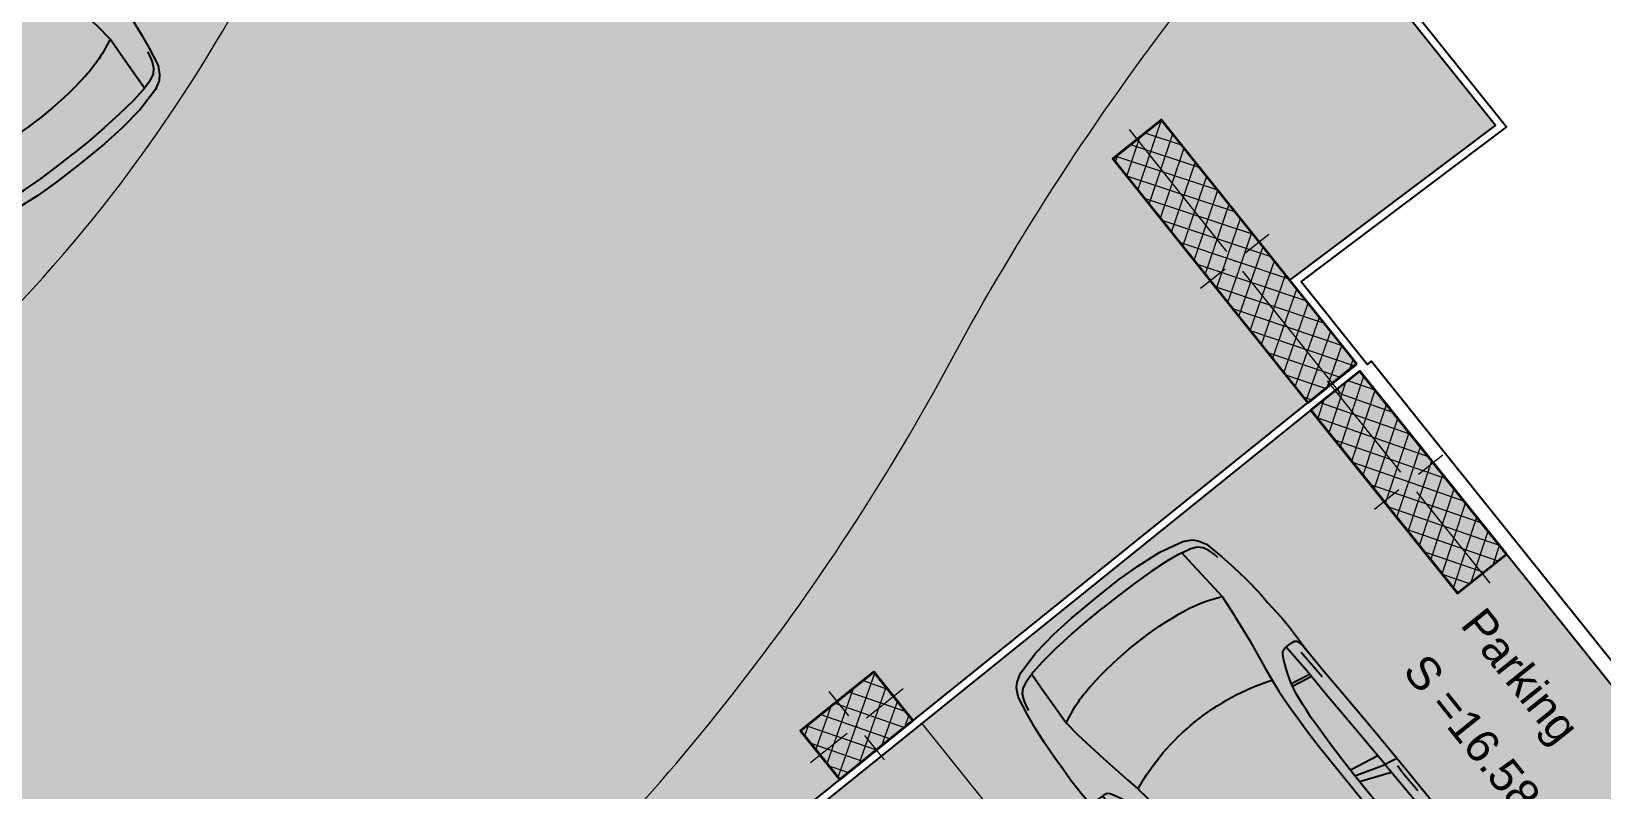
# Model space of a CAD drawing. Header units: metres. Extents: x 7511783 to 7512372, y 4692307 to 4692611.
# Drawn here: x 7511936.2 to 7511946.24, y 4692355.22 to 4692360.07 of the extents above; entities that cross this region are included whole.
import ezdxf

# ---------------------------------------------------------------- set-up
doc = ezdxf.new("R2010")
doc.units = ezdxf.units.M
for name, color, linetype, lineweight in [('2D Drafting - General_Pen_No__1', 7, 'Continuous', 0), ('A - Fill Zone_Pen_No__1', 7, 'Continuous', 0), ('A - Pllaka Themel', 7, 'Continuous', 0), ('A - Pllaka Themel_Pen_No__42', 8, 'Continuous', 0), ('A - Shtyllat', 7, 'Continuous', 0), ('A - Shtyllat_Pen_No__1', 7, 'Continuous', 0), ('A - Shtyllat_Pen_No__7', 7, 'Continuous', 0), ('A -Polyline_Pen_No__1', 7, 'Continuous', 0), ('A1 - Bodrumi -1', 7, 'Continuous', 0), ('A1 - Bodrumi -1_Pen_No__42', 8, 'Continuous', 0), ('bodrum 1 garazhat projekt', 7, 'Continuous', 0), ('garazhat-netw-amiri - b1', 20, 'Continuous', 0), ('Interior - Furniture _Pen_No__42', 8, 'Continuous', 0)]:
    doc.layers.add(name, color=color, linetype=linetype, lineweight=lineweight)
for name, color, linetype, lineweight, true_color in [('2D Drafting - General_Pen_No__102', 7, 'Continuous', 0, 0xcccccc), ('A - Fill Zone_Pen_No__102', 7, 'Continuous', 0, 0xcccccc), ('A -Polyline_Pen_No__178', 7, 'Continuous', 0, 0xbda888)]:
    doc.layers.add(name, color=color, linetype=linetype, lineweight=lineweight, true_color=true_color)
doc.styles.add('GENERATED_STYLE_1', font='arial.ttf')
pattern_1 = [(44.99999999999999, (0, 0), (-68.94290863686237, 68.94290863686243), []), (135.0000000000002, (0, 0), (68.94290863686219, 68.94290863686261), [])]

# ---------------------------------------------------------------- blocks, each defined once
blk = doc.blocks.new('Slab_4', base_point=(34583.08885707655, -54096.50522091701))
at = {"layer": 'A1 - Bodrumi -1_Pen_No__42', "color": 8, "linetype": 'Continuous', "lineweight": 25, "flags": 128}
blk.add_lwpolyline([(34583.08885707655, -54096.50522091701), (39036.49390857558, -73826.8491622882), (63168.79784286618, -68414.79881175431), (58723.04809055218, -48603.40321721155)], close=True, dxfattribs=at)
blk = doc.blocks.new('Slab_5', base_point=(27099.99999994247, -19050.45703700876))
at = {"layer": 'A - Pllaka Themel_Pen_No__42', "color": 8, "linetype": 'Continuous', "lineweight": 25, "flags": 128}
blk.add_lwpolyline([(27099.99999994247, -19050.45703700876), (27099.99999994245, -53141.28956256485), (34367.48378446266, -53141.28956256485), (34572.08011014806, -54047.73212241127), (58725.51372234098, -48551.56399353077), (58577.30438397717, -47886.40318112021), (60192.66493870387, -47573.34216697118), (56976.71528492225, -33242.20353530695), (55470.262655318, -33580.37692266011), (52202.17436583389, -19050.80466526669)], close=True, dxfattribs=at)
blk = doc.blocks.new('Slab_6', base_point=(63264.51523607765, -68393.3326743771))
at = {"layer": 'A1 - Bodrumi -1_Pen_No__42', "color": 8, "linetype": 'Continuous', "lineweight": 25, "flags": 128}
blk.add_lwpolyline([(63264.51523607765, -68393.3326743771), (83257.00457082294, -63909.70114019907), (75456.13369070938, -29146.91751099753, 0.002191949762086438), (57048.23205081843, -33332.54687322022), (60252.72529317138, -47612.6326470723), (58637.28843211706, -47925.70844958309), (58785.1422201114, -48589.27355840802), (58818.69832244765, -48581.63779186852)], format="xyb", close=True, dxfattribs=at)
blk = doc.blocks.new('Column_127', base_point=(58313.66455866224, -47622.80063498946))
at = {"layer": 'A - Shtyllat', "linetype": 'Continuous', "lineweight": 0, "true_color": 0x000000}
h = blk.add_hatch(dxfattribs=at)
h.set_pattern_fill('CONCRETE_BLOCK', color=18, style=0, pattern_type=2)
h.set_pattern_definition(pattern_1)
h.paths.add_polyline_path([(58726.3612655882, -48555.36775219469), (58291.39341273259, -46603.23994721312), (57900.96785173628, -46690.23351778424), (58335.93570459189, -48642.36132276581)])
at = {"layer": 'A - Shtyllat_Pen_No__1', "color": 7, "linetype": 'Continuous', "lineweight": 13}
for p, q in [((58296.26584454802, -47544.7155227902), (58078.78191812021, -46568.65162029942)), ((58391.7496708615, -47605.40192087524), (58586.96245135966, -47561.90513558968)), ((58235.57944646298, -47640.19934910369), (58040.36666596482, -47683.69613438925)), ((58331.06327277646, -47700.88574718873), (58548.54719920427, -48676.94964967951))]:
    blk.add_line(p, q, dxfattribs=at)
blk.add_point((58313.66455866224, -47622.80063498946), dxfattribs=at)
at = {"layer": 'A - Shtyllat_Pen_No__7', "color": 7, "linetype": 'Continuous', "lineweight": 35, "flags": 128}
blk.add_lwpolyline([(58726.3612655882, -48555.36775219469), (58291.39341273259, -46603.23994721312), (57900.96785173628, -46690.23351778424), (58335.93570459189, -48642.36132276581)], close=True, dxfattribs=at)
blk = doc.blocks.new('Column_130', base_point=(54837.23146099072, -49231.23871064133))
at = {"layer": 'A - Shtyllat', "linetype": 'Continuous', "lineweight": 0, "true_color": 0x000000}
h = blk.add_hatch(dxfattribs=at)
h.set_pattern_fill('CONCRETE_BLOCK', color=18, style=0, pattern_type=2)
h.set_pattern_definition(pattern_1)
h.paths.add_polyline_path([(55085.37758431771, -48969.65984781447), (54500.33323248633, -49102.78800558059), (54589.08533766374, -49492.81757346818), (55174.12968949512, -49359.68941570207)])
at = {"layer": 'A - Shtyllat_Pen_No__1', "color": 7, "linetype": 'Continuous', "lineweight": 13}
for p, q in [((54819.48103995524, -49153.23279706381), (54775.10498736653, -48958.21801312001)), ((54915.23737456824, -49213.48828960585), (55207.75955048393, -49146.92421072278)), ((54759.2255474132, -49248.9891316768), (54466.70337149752, -49315.55321055987)), ((54854.9818820262, -49309.24462421885), (54899.35793461491, -49504.25940816264))]:
    blk.add_line(p, q, dxfattribs=at)
blk.add_point((54837.23146099072, -49231.23871064133), dxfattribs=at)
at = {"layer": 'A - Shtyllat_Pen_No__7', "color": 7, "linetype": 'Continuous', "lineweight": 35, "flags": 128}
blk.add_lwpolyline([(55085.37758431771, -48969.65984781447), (54500.33323248633, -49102.78800558059), (54589.08533766374, -49492.81757346818), (55174.12968949512, -49359.68941570207)], close=True, dxfattribs=at)
blk = doc.blocks.new('Column_173', base_point=(58692.38922838584, -49380.16314984703))
at = {"layer": 'A - Shtyllat', "linetype": 'Continuous', "lineweight": 0, "true_color": 0x000000}
h = blk.add_hatch(dxfattribs=at)
h.set_pattern_fill('CONCRETE_BLOCK', color=18, style=0, pattern_type=2)
h.set_pattern_definition(pattern_1)
h.paths.add_polyline_path([(59051.75481904568, -50068.17214124882), (58723.31732183109, -48604.57082585469), (58333.02363772599, -48692.15415844524), (58661.46113494058, -50155.75547383937)])
at = {"layer": 'A - Shtyllat_Pen_No__1', "color": 7, "linetype": 'Continuous', "lineweight": 13}
for p, q in [((58674.87256186772, -49302.10441302601), (58510.65381326043, -48570.30375532895)), ((58614.33049156481, -49397.67981636514), (58419.18364951226, -49441.47148266042)), ((58770.44796520685, -49362.64648332891), (58965.5948072594, -49318.85481703364)), ((58709.90589490395, -49458.22188666805), (58874.12464351125, -50190.02254436511))]:
    blk.add_line(p, q, dxfattribs=at)
blk.add_point((58692.38922838584, -49380.16314984703), dxfattribs=at)
at = {"layer": 'A - Shtyllat_Pen_No__7', "color": 7, "linetype": 'Continuous', "lineweight": 35, "flags": 128}
blk.add_lwpolyline([(59051.75481904568, -50068.17214124882), (58723.31732183109, -48604.57082585469), (58333.02363772599, -48692.15415844524), (58661.46113494058, -50155.75547383937)], close=True, dxfattribs=at)
blk = doc.blocks.new('Car 05 22')
at = {"layer": 'Interior - Furniture _Pen_No__42', "color": 8, "linetype": 'Continuous', "lineweight": 25}
for p, q in [((1961.117547741, 983.2211582230001), (1928.938242309, 983.2211582230001)), ((1928.938242309, 983.2211582230001), (1957.843908175, 858.0544967500001)), ((1996.903176747, 974.9060932166), (1961.117547741, 983.2211582230001)), ((2026.89661068, 945.007687052), (1996.903176747, 974.9060932166)), ((2054.5732194, 897.577022836), (2026.89661068, 945.007687052)), ((-483.1389679684001, 817.2581826864), (-585.227090103, 801.027979058)), ((-372.3345973750002, 830.2299334650002), (-483.1389679684001, 817.2581826864)), ((-251.752794228, 841.0437339470001), (-372.3345973750002, 830.2299334650002)), ((-168.2198443133, 844.6061713611999), (-251.752794228, 841.0437339470001)), ((-78.35772569479998, 850.6357850930001), (-168.2198443133, 844.6061713611999)), ((-24.036324899, 852.2918850640001), (-78.35772569479998, 850.6357850930001)), ((40.3182760438, 852.333685063), (-24.036324899, 852.2918850640001)), ((230.8030912739, 845.5192631063), (40.3182760438, 852.333685063)), ((124.560977278, 791.396786131), (129.0398444, 820.468777931)), ((129.0398444, 820.468777931), (138.8862428820001, 832.3883788069999)), ((138.8862428820001, 832.3883788069999), (165.168377873, 840.2758852750001)), ((165.168377873, 840.2758852750001), (194.733578306, 844.324685204)), ((194.733578306, 844.324685204), (230.803091274, 845.519263106)), ((210.873013229, 809.231738788), (418.0703055720001, 816.1926024380002)), ((400.0158099590001, 847.5968063790001), (230.8030912739, 845.5192631063)), ((590.7241636140001, 851.6786068920002), (400.0158099590001, 847.5968063790001)), ((856.5325990199999, 856.1697074550001), (590.7241636140001, 851.6786068920002)), ((1129.8609284, 858.5331077519999), (856.5325990199999, 856.1697074550001)), ((1115.14443198, 808.9482015290001), (1108.59023357, 773.98329714)), ((1119.51383092, 833.267204581), (1115.14443198, 808.9482015290001)), ((1120.16623076, 836.3248049650001), (1119.51383092, 833.267204581)), ((1120.69723063, 838.160005195), (1120.16623076, 836.3248049650001)), ((1129.8609284, 858.5331077519999), (1120.69723063, 838.160005195)), ((1536.1071561, 860.3802508980001), (1129.8609284, 858.5331077519999)), ((1162.63563846, 830.4777734580001), (1220.13025657, 829.0713745190002)), ((1220.13025657, 829.0713745190002), (1369.65750367, 831.4890726950001)), ((1957.843908175, 858.0544967500001), (1536.1071561, 860.3802508980001)), ((1957.84390817, 858.0544967500001), (1977.22141076, 777.427813481)), ((2067.91700908, 857.6794056350002), (2054.5732194, 897.577022836)), ((2119.91703998, 857.4374531180001), (2067.91700908, 857.6794056350002)), ((2075.28112592, 835.6608695470001), (2067.91700908, 857.6794056350002)), ((2070.42572439, 799.8521965630001), (2075.2191259, 809.398389361)), ((2075.2191259, 809.398389361), (2075.28112592, 835.6608695470001)), ((2193.165590015, 856.4504063259001), (2119.91703998, 857.4374531180001)), ((2148.02030692, 790.4828861469999), (2166.81146925, 813.8145374840001)), ((2166.81146925, 813.8145374840001), (2182.27381684, 834.0818412380002)), ((2182.27381684, 834.0818412380002), (2193.16559002, 856.4504063260001)), ((2808.01466132, 852.5547640039999), (2193.165590015, 856.4504063259001)), ((2855.7113639, 852.6327640009999), (2808.01466132, 852.5547640039999)), ((2808.01466132, 852.5547640039999), (2876.86636504, 843.3172643940001)), ((2891.44016583, 852.528764005), (2855.7113639, 852.6327640009999)), ((2876.86636504, 843.3172643940001), (2954.16376923, 813.731165643)), ((2922.51356751, 852.0343640259999), (2891.44016583, 852.528764005)), ((2904.11849592, 832.8863289209999), (2905.06820589, 832.837990116)), ((2945.17226874, 849.4061641369999), (2922.51356751, 852.0343640259999)), ((2989.61447115, 839.6482645490003), (2945.17226874, 849.4061641369999)), ((2954.16376923, 813.731165643), (3075.78877375, 774.6896785450001)), ((3013.55027244, 833.064864827), (2989.61447115, 839.6482645490003)), ((3154.26138006, 782.5577669589999), (3013.55027244, 833.064864827)), ((-784.8200333720001, 721.8124613509999), (-815.0478655078001, 667.7598955197003)), ((-757.6903274910002, 747.022066986), (-784.8200333720001, 721.8124613509999)), ((-706.3378894982, 775.7872218095), (-757.6903274910002, 747.022066986)), ((-729.425104913, 716.3992494200002), (-750.5770825730001, 669.7773949330001)), ((-701.0941271610001, 743.2591195180001), (-729.425104913, 716.3992494200002)), ((-585.227090103, 801.027979058), (-706.3378894982, 775.7872218095)), ((-664.8727541800001, 760.961322365), (-701.0941271610001, 743.2591195180001)), ((-626.571782751, 772.4860242179999), (-664.8727541800001, 760.961322365)), ((-594.8871138119998, 778.489558035), (-626.571782751, 772.4860242179999)), ((125.693926866, 743.8968737240001), (124.560977278, 791.396786131)), ((327.3887276080001, 761.9208956260001), (125.394377448, 756.455747737)), ((132.4291391170001, 722.8048827370001), (125.693926866, 743.8968737240001)), ((146.670770152, 710.6062742990001), (132.4291391170001, 722.8048827370001)), ((171.252864179, 696.6287725440002), (146.670770152, 710.6062742990001)), ((521.950780327, 764.672895972), (327.3887276080001, 761.9208956260001)), ((355.2943663540001, 762.315609428), (339.1227247570001, 683.1192857359999)), ((373.4006373970001, 762.571715197), (357.2289958010001, 683.375391506)), ((813.6270094460001, 769.327996556), (521.950780327, 764.672895972)), ((1108.59023357, 773.98329714), (813.6270094460001, 769.327996556)), ((1036.25651944, 772.8416796290002), (996.5002997029999, 578.7916468290002)), ((1041.96657906, 578.0240872360001), (1107.56627095, 773.967136299)), ((1173.32542975, 774.8950612010001), (1090.33970038, 577.8925306800002)), ((1108.59023357, 773.98329714), (1537.61805657, 780.0259473990001)), ((1537.61805657, 780.0256115210001), (1974.99295641, 786.0764425990001)), ((1939.15395607, 686.22492547), (1995.917261, 777.427813481)), ((1977.22141076, 777.427813481), (2019.59119012, 777.427813481)), ((2000.39650233, 701.5917706940002), (2213.53100788, 762.9814866290001)), ((2019.59119012, 777.427813481), (2044.48611622, 783.069509224)), ((2044.48611622, 783.069509224), (2063.35562216, 792.2740022800001)), ((2063.35562216, 792.2740022800001), (2070.42572439, 799.8521965630001)), ((2068.68333559, 787.696981005), (2065.39356605, 794.4584027669999)), ((2068.68333559, 787.696981005), (2148.02030692, 790.4828861469999)), ((2106.51930118, 732.1586113790001), (2148.02030692, 790.4828861469999)), ((2148.02030692, 790.4828861469999), (2205.61920777, 792.204186117)), ((2205.61920777, 792.204186117), (2227.21980808, 791.0038861380001)), ((2226.59190807, 769.8777067159999), (2213.53100788, 762.9814866290001)), ((2213.53100788, 762.9814866290001), (2238.34670825, 752.240186817)), ((2234.36910819, 773.9630864369999), (2226.59190807, 769.8828865080001)), ((2227.21980808, 791.0038861380001), (2232.61990816, 790.0299861550001)), ((2232.61990816, 790.0299861550001), (2237.93539134, 787.287122525)), ((2238.46067648, 776.864360243), (2234.36910819, 773.9630864369999)), ((2240.81890828, 784.0391862600001), (2237.93539134, 787.287122525)), ((2238.34670825, 752.240186817), (2258.53170854, 739.7174870370001)), ((2238.46067648, 776.864360243), (2240.85090828, 780.520986322)), ((2240.85090828, 780.520986322), (2240.81890828, 784.0391862600001)), ((2258.53170854, 739.7174870370001), (2269.0398087, 731.086787188)), ((2269.0398087, 731.086787188), (2278.83550884, 721.9650873480001)), ((2278.83550884, 721.9650873480001), (2293.79610906, 697.650987774)), ((3022.47491973, 758.305686711), (3023.66221975, 762.4851866380001)), ((3024.49924208, 753.7186598590001), (3022.47491973, 758.305686711)), ((3023.66221975, 762.4851866380001), (3034.64521991, 765.0503865930001)), ((3037.91041996, 743.452886971), (3024.49924208, 753.7186598590001)), ((3034.64521991, 765.0503865930001), (3046.93432009, 763.817386614)), ((3050.61522015, 730.6688871950001), (3037.91041996, 743.452886971)), ((3046.93432009, 763.817386614), (3060.9451203, 762.9292866300001)), ((3064.50712035, 714.6457874760001), (3050.61522015, 730.6688871950001)), ((3060.9451203, 762.9292866300001), (3089.85712072, 757.3861867269999)), ((3076.97452053, 697.807687771), (3064.50712035, 714.6457874760001)), ((3100.48402088, 763.1120866269999), (3075.78877375, 774.6896785450001)), ((3089.85712072, 757.3861867269999), (3108.43932099, 751.4304868319999)), ((3114.13862108, 753.311186799), (3100.48402088, 763.1120866269999)), ((3108.43932099, 751.4304868319999), (3122.8656212, 746.435986919)), ((3122.8656212, 746.435986919), (3114.13862108, 753.311186799)), ((3170.0706946, 726.5554905960001), (3122.8656212, 746.435986919)), ((3235.883818752, 747.6101556219), (3154.26138006, 782.5577669589999)), ((3211.69204952, 701.0151137130001), (3170.0706946, 726.5554905960001)), ((3269.07948628, 728.3294692490001), (3235.883818752, 747.6101556219)), ((3298.56678787, 705.6390702070001), (3269.07948628, 728.3294692490001)), ((3337.33388997, 663.380671991), (3298.56678787, 705.6390702070001)), ((-815.0478655078001, 667.7598955197003), (-855.0523550635, 511.0116477078998)), ((-768.27197925, 602.2788720830002), (-750.5770825730001, 669.7773949330001)), ((-764.3441764490001, 617.261773195), (-665.7281459970001, 623.9546285630003)), ((-665.7281459970001, 623.9546285630003), (-500.877431885, 634.180288886)), ((-500.877431885, 634.180288886), (-383.0238853850001, 641.9613403830001)), ((-383.0238853850001, 641.9613403830001), (-274.2208861730001, 631.3184000780001)), ((-274.2208861730001, 631.3184000780001), (-56.40485420300001, 600.536895199)), ((212.566754139, 676.5412700230003), (171.252864179, 696.6287725440002)), ((266.3151410770001, 654.566867265), (212.566754139, 676.5412700230003)), ((319.490328155, 636.426864989), (266.3151410770001, 654.566867265)), ((392.7088835140001, 617.8124267930001), (319.490328155, 636.426864989)), ((339.1227247570001, 683.1192857359999), (329.5580559370001, 633.867334886)), ((357.2289958010001, 683.375391506), (346.76505809, 629.492778784)), ((474.8166917820001, 607.105387857), (392.7088835140001, 617.8124267930001)), ((521.3449804749999, 601.6186871690002), (474.8166917820001, 607.105387857)), ((1730.35620914, 633.8338533080002), (1562.00595611, 600.5964783840001)), ((2000.39650233, 701.5917706940002), (1730.35620914, 633.8338533080002)), ((1779.61280153, 581.7538898049999), (1952.84760406, 621.338789111)), ((1952.84760406, 621.338789111), (2122.04550654, 659.9572884350001)), ((2122.04550654, 659.9572884350001), (2293.79610906, 697.650987774)), ((2293.79610906, 697.650987774), (2317.1870094, 700.7385877199999)), ((2293.79610906, 697.6386630720001), (2293.79610906, 697.650987774)), ((2317.1870094, 700.7385877199999), (2345.74280982, 702.7498876850002)), ((2355.13419975, 639.912801441), (2317.1870094, 700.7385877199999)), ((2345.74280982, 702.7498876850002), (2378.92931031, 702.0184876970001)), ((2379.77420337, 575.387091212), (2355.13301598, 639.9159014410001)), ((2410.10490185, 649.1086815510001), (2378.92931031, 702.0184876970001)), ((2378.92931031, 702.0184876970001), (2410.57231077, 694.202887834)), ((2436.02871163, 583.2244924540001), (2410.10490185, 649.1086815510001)), ((2410.57231077, 694.202887834), (2410.58631694, 694.1782473540002)), ((2428.73881104, 681.706188053), (2410.57231077, 694.202887834)), ((2428.73881104, 681.706188053), (2457.25830016, 700.0355353230001)), ((2428.77597173, 681.7007453250001), (2428.73881104, 681.706188053)), ((2428.77597173, 681.7007453250001), (2456.66545813, 639.8418234830003)), ((2456.66545813, 639.8418234830003), (2487.23639187, 574.2621729599999)), ((2457.25830016, 700.0355353230001), (2535.4819126, 697.9905877680001)), ((2535.4226126, 697.9916562040003), (2673.21491462, 695.5089878119999)), ((2535.46586986, 697.9894090810001), (2535.4819126, 697.988971943)), ((2673.21491462, 695.5089878119999), (2787.200816290001, 691.4809878819999)), ((2787.200816290001, 691.4809878819999), (2868.41581748, 687.223087957)), ((2868.39588233, 687.2248867100001), (2959.72331881, 678.984388101)), ((2959.72331881, 678.984388101), (2868.41581748, 687.1969879569999)), ((2959.72331881, 678.984388101), (3047.2313201, 666.2002883250001)), ((3047.20992906, 666.2041971140002), (3100.00912087, 656.556188494)), ((3100.00912087, 656.556188494), (3076.97452053, 697.807687771)), ((3152.92075342, 553.873393456), (3100.00912087, 656.556188494)), ((3254.25934432, 663.1775183300001), (3211.69204952, 701.0151137130001)), ((3301.86726379, 602.8090087200001), (3254.25934432, 663.1775183300001)), ((3301.86726379, 602.8090087200001), (3346.01551313, 501.42179807)), ((3374.49419199, 603.583974516), (3337.33388997, 663.380671991)), ((3418.40079436, 512.743978351), (3374.49419199, 603.583974516)), ((-855.0523550635, 511.0116477078998), (-874.6778528530002, 344.9579771100001)), ((-782.7621654889999, 510.0273763590001), (-794.5333543099999, 390.6265818930001)), ((-768.27197925, 602.2788720830002), (-782.764796709, 510.0106247469999)), ((-56.40485420300001, 600.536895199), (145.941775497, 566.5900898169999)), ((145.941775497, 566.5900898169999), (233.261172115, 552.312592089)), ((233.261172115, 552.312592089), (315.3092800730001, 541.359190513)), ((315.2936019620001, 541.3606176840001), (384.2945810830001, 535.0794906230002)), ((384.2815104790001, 535.0803623180001), (454.174320738, 530.4191213629999)), ((454.170282107, 530.4193907049998), (526.242583163, 526.2868907769998)), ((569.993568652, 596.838186569), (521.3449804749999, 601.6186871690002)), ((526.2331313149999, 526.287307384), (627.7018846490002, 521.814890855)), ((652.59274858, 590.9845858339999), (569.993568652, 596.838186569)), ((627.6985462070002, 521.8149872519999), (756.75876515, 518.0884218199999)), ((772.8388193580001, 584.9903850819999), (652.59274858, 590.9845858339999)), ((756.75876515, 518.0884218199999), (1322.62824821, 518.052230308)), ((907.266686691, 580.298084493), (772.8388193580001, 584.9903850819999)), ((1041.96657906, 578.0240872360001), (907.266686691, 580.298084493)), ((1227.79815085, 577.518695794), (1041.96657906, 578.0240872360001)), ((1316.09897866, 580.475793563), (1227.79815085, 577.518695794)), ((1403.02450604, 584.4121905939999), (1316.09897866, 580.475793563)), ((1322.62824821, 518.052230308), (1420.49779626, 521.6528908580001)), ((1483.8761315, 590.1361862749999), (1403.02450604, 584.4121905939999)), ((1420.49066257, 521.652523245), (1466.64156934, 524.030772681)), ((1466.62639694, 524.029990817), (1510.87647584, 527.594696836)), ((1562.00595611, 600.5964783840001), (1483.8761315, 590.1361862749999)), ((1510.85529759, 527.5929907539999), (1554.25309822, 533.0576906580002)), ((1554.25309822, 533.0576906580002), (1596.82961355, 540.969674969)), ((1597.28918852, 541.1774857889999), (1596.65116701, 540.8889849259999)), ((1610.72419049, 544.0665862469999), (1779.61280153, 581.7538898049999)), ((2397.33410595, 514.2584815219999), (2379.77250853, 575.3929912130001)), ((2419.31580918, 395.73626267), (2397.33316008, 514.2635815229999)), ((2453.63941421, 521.616582688), (2436.02871163, 583.2244924540001)), ((2477.61661773, 401.0764635800001), (2453.63941421, 521.616582688)), ((2487.23639187, 574.2621729599999), (2491.79934275, 562.0052962960002)), ((2491.79994982, 562.0052962960002), (2517.90263133, 477.034766618)), ((3189.62073735, 475.569766106), (3152.92075342, 553.873393456)), ((3457.47689648, 393.098483403), (3418.40079436, 512.743978351)), ((2517.90263133, 477.034766618), (2537.54372273, 384.081034151)), ((3199.39883308, 466.7584630290001), (3189.62073735, 475.569766106)), ((3220.69886845, 454.3885401880001), (3199.39883308, 466.7584630290001)), ((3256.10680826, 439.241753418), (3220.67662376, 454.401458713)), ((3288.39019413, 425.101248479), (3256.10680826, 439.241753418)), ((3319.36158057, 408.4128426500001), (3288.39019413, 425.101248479)), ((3353.46269085, 384.251283776), (3319.36158057, 408.4128426500001)), ((3346.01551313, 501.42179807), (3374.29746586, 419.557472908)), ((3391.09039087, 344.247647689), (3374.29746586, 419.557472908)), ((-874.6778528530002, 344.9579771100001), (-882.9440546450002, 194.680643518)), ((-794.5333543099999, 390.6265818930001), (-802.432846809, 258.715288008)), ((2433.73206705, 266.091642182), (2419.31580918, 395.73626267)), ((2493.88922012, 269.050242651), (2477.61661773, 401.0764635800001)), ((2537.54372273, 384.081034151), (2551.45611664, 285.6281997640001)), ((3321.23357975, 370.497229407), (3320.99727986, 362.132926485)), ((3320.99727986, 362.132926485), (3338.31527228, 276.8564967000001)), ((3324.65427826, 377.297531782), (3321.23357975, 370.497229407)), ((3328.30797666, 379.591332583), (3324.65427826, 377.297531782)), ((3338.46837221, 379.452332535), (3328.30797666, 379.591332583)), ((3363.6407612, 357.8117249760001), (3338.46837221, 379.452332535)), ((3377.18239213, 359.973484801), (3353.46269085, 384.251283776)), ((3396.66521323, 315.8049103040001), (3363.6407612, 357.8117249760001)), ((3391.09039087, 344.247647689), (3377.18239213, 359.973484801)), ((3408.0703938, 289.3779877820002), (3396.66521323, 315.8049103040001)), ((3468.34279707, 330.9338860280001), (3457.47689648, 393.098483403)), ((3474.4914974, 263.721088865), (3468.34279707, 330.9338860280001)), ((-802.432846809, 258.715288008), (-806.813142649, 124.936494209)), ((2441.61713002, 131.955220918), (2433.73181129, 266.093942182)), ((2503.10292147, 133.173421111), (2493.88922012, 269.050242651)), ((2551.45611664, 285.6281997640001), (2559.71041303, 193.693567653)), ((3338.31527228, 276.8564967000001), (3351.88296634, 172.661960307)), ((3408.0703938, 289.3779877820002), (3413.77629411, 267.259988716)), ((3413.77548775, 267.2641933500001), (3418.45445829, 242.866384828)), ((3418.45219437, 242.878189745), (3424.04489467, 200.723791525)), ((3478.33319761, 199.9171915590001), (3474.4914974, 263.721088865)), ((-882.9440546450002, 194.680643518), (-885.376707689, 0)), ((-806.813142649, 124.936494209), (-808.0470753050001, 0)), ((2444.0197128, -0.02730000432770001), (2441.61701245, 131.957220918)), ((2506.01959488, -3.859767548100002e-13), (2503.10292147, 133.173421111)), ((2559.71041303, 193.693567653), (2564.38081099, 101.185635342)), ((2564.38081099, 101.185635342), (2566.01761027, -0.006100002130650002)), ((3351.88296634, 172.661960307), (3358.34376351, 75.87012649980001)), ((3424.04489467, 200.723791525), (3427.72848251, 152.023715234)), ((3432.36383112, 39.98011396419999), (3427.72848251, 152.023715234)), ((3479.35651311, 164.9481933352), (3478.33319761, 199.9171915590001)), ((3489.51959821, 164.9481933352), (3479.35651311, 164.9481933352)), ((3489.51959821, -164.9481933352), (3489.51959821, 164.9481933352)), ((-885.376707689, 0), (-882.9440546450002, -194.680643518)), ((-806.813142649, -124.936494209), (-808.0470753050001, 1.476718538480001e-13)), ((2444.0197128, 0.02730000432710001), (2441.61701245, -131.957220918)), ((2564.38081099, -101.185635342), (2566.01761027, 0.006100002129970001)), ((3353.95786543, 27.8932505984), (3358.34376351, 75.87012649980001)), ((3353.95786543, 27.8932505984), (3353.95786543, -0.7649002671629999)), ((3353.95786543, -27.8932505984), (3353.95786543, 0.7649002671619999)), ((3370.89075802, 11.7411041009), (3370.32315827, -0.7649002671629999)), ((3370.89075802, -11.7411041009), (3370.32315827, 0.7649002671619999)), ((3372.49235732, 23.6550082622), (3370.89075802, 11.7411041009)), ((3376.26728506, 38.993950924), (3372.49235732, 23.6550082622)), ((3381.98685317, 46.5714162664), (3376.26728506, 38.993950924)), ((3386.21005132, 48.3522168884), (3381.98685317, 46.5714162664)), ((3386.21005132, 48.3522168884), (3394.28954778, 48.3522168884)), ((3398.51284593, 46.5714162664), (3394.28954778, 48.3522168884)), ((3404.23226311, 38.99375151340001), (3398.51284593, 46.5714162664)), ((3404.23226311, 38.99375151340001), (3408.00714178, 23.6550082622)), ((3408.00714178, 23.6550082622), (3409.76654101, 8.055102813469999)), ((3409.76654101, 8.055102813469999), (3409.76654101, -4.961309141290002e-13)), ((3431.76949509, 57.3729975776), (3431.76949509, 56.7710829698)), ((3432.04453126, -0.0109000038072), (3432.36383112, 39.98011396419999)), ((3432.04453126, 0.0109000038063), (3432.36383112, -39.98011396419999)), ((2506.01959488, -2.780368116010001e-13), (2503.10292147, -133.173421111)), ((3351.88296634, -172.661960307), (3358.34376351, -75.87012649980001)), ((3353.95786543, -27.8932505984), (3358.34376351, -75.87012649980001)), ((3372.49235732, -23.6550082622), (3370.89075802, -11.7411041009)), ((3376.26728506, -38.993950924), (3372.49235732, -23.6550082622)), ((3381.98685317, -46.5714162664), (3376.26728506, -38.993950924)), ((3386.21005132, -48.3522168884), (3381.98685317, -46.5714162664)), ((3386.21005132, -48.3522168884), (3394.28954778, -48.3522168884)), ((3398.51284593, -46.5714162664), (3394.28954778, -48.3522168884)), ((3404.23226311, -38.99375151340001), (3398.51284593, -46.5714162664)), ((3404.23226311, -38.99375151340001), (3408.00714178, -23.6550082622)), ((3408.00714178, -23.6550082622), (3409.76654101, -8.055102813469999)), ((3409.76654101, -8.055102813469999), (3409.76654101, -3.892295027780001e-13)), ((3432.36383112, -39.98011396419999), (3427.72848251, -152.023715234)), ((3431.76949509, -57.3729975776), (3431.76949509, -56.7710829698)), ((-882.9440546450002, -194.680643518), (-874.6778528530002, -344.9579771100001)), ((-802.432846809, -258.715288008), (-806.813142649, -124.936494209)), ((2441.61713002, -131.955220918), (2433.73181129, -266.093942182)), ((2503.10292147, -133.173421111), (2493.88922012, -269.050242651)), ((2551.45611664, -285.6281997640001), (2559.71041303, -193.693567653)), ((2559.71041303, -193.693567653), (2564.38081099, -101.185635342)), ((3338.31527228, -276.8564967000001), (3351.88296634, -172.661960307)), ((3418.45219437, -242.878189745), (3424.04489467, -200.723791525)), ((3424.04489467, -200.723791525), (3427.72848251, -152.023715234)), ((3474.4914974, -263.721088865), (3478.33319761, -199.9171915590001)), ((3478.33319761, -199.9171915590001), (3479.35651311, -164.9481933352)), ((3479.35651311, -164.9481933352), (3489.51959821, -164.9481933352)), ((-794.5333543099999, -390.6265818930001), (-802.432846809, -258.715288008)), ((2433.73206705, -266.091642182), (2419.31580918, -395.73626267)), ((2493.88922012, -269.050242651), (2477.61661773, -401.0764635800001)), ((2537.54372273, -384.081034151), (2551.45611664, -285.6281997640001)), ((3320.99727986, -362.132926485), (3338.31527228, -276.8564967000001)), ((3408.0703938, -289.3779877820002), (3396.66521323, -315.8049103040001)), ((3408.0703938, -289.3779877820002), (3413.77629411, -267.259988716)), ((3413.77548775, -267.2641933500001), (3418.45445829, -242.866384828)), ((3468.34279707, -330.9338860280001), (3474.4914974, -263.721088865)), ((-874.6778528530002, -344.9579771100001), (-855.0523550635, -511.0116477078998)), ((-782.7621654889999, -510.0273763590001), (-794.5333543099999, -390.6265818930001)), ((2419.31580918, -395.73626267), (2397.33316008, -514.2635815229999)), ((2477.61661773, -401.0764635800001), (2453.63941421, -521.616582688)), ((2517.90263133, -477.034766618), (2537.54372273, -384.081034151)), ((3353.46269085, -384.251283776), (3319.36158057, -408.4128426500001)), ((3321.23357975, -370.497229407), (3320.99727986, -362.132926485)), ((3324.65427826, -377.297531782), (3321.23357975, -370.497229407)), ((3328.30797666, -379.591332583), (3324.65427826, -377.297531782)), ((3338.46837221, -379.452332535), (3328.30797666, -379.591332583)), ((3363.6407612, -357.8117249760001), (3338.46837221, -379.452332535)), ((3377.18239213, -359.973484801), (3353.46269085, -384.251283776)), ((3396.66521323, -315.8049103040001), (3363.6407612, -357.8117249760001)), ((3391.09039087, -344.247647689), (3374.29746586, -419.557472908)), ((3391.09039087, -344.247647689), (3377.18239213, -359.973484801)), ((3418.40079436, -512.743978351), (3457.47689648, -393.098483403)), ((3457.47689648, -393.098483403), (3468.34279707, -330.9338860280001)), ((2491.79994982, -562.0052962960002), (2517.90263133, -477.034766618)), ((3189.62073735, -475.569766106), (3152.92075342, -553.873393456)), ((3199.39883308, -466.7584630290001), (3189.62073735, -475.569766106)), ((3220.69886845, -454.3885401880001), (3199.39883308, -466.7584630290001)), ((3256.10680826, -439.241753418), (3220.67662376, -454.401458713)), ((3288.39019413, -425.101248479), (3256.10680826, -439.241753418)), ((3319.36158057, -408.4128426500001), (3288.39019413, -425.101248479)), ((3301.86726379, -602.8090087200001), (3346.01551313, -501.42179807)), ((3346.01551313, -501.42179807), (3374.29746586, -419.557472908)), ((-855.0523550635, -511.0116477078998), (-815.0478655078001, -667.7598955197003)), ((-768.27197925, -602.2788720830002), (-782.764796709, -510.0106247469999)), ((-768.27197925, -602.2788720830002), (-750.5770825730001, -669.7773949330001)), ((-274.2208861730001, -631.3184000780001), (-56.40485420300001, -600.536895199)), ((-56.40485420300001, -600.536895199), (145.941775497, -566.5900898169999)), ((145.941775497, -566.5900898169999), (233.261172115, -552.312592089)), ((233.261172115, -552.312592089), (315.3092800730001, -541.359190513)), ((315.2936019620001, -541.3606176840001), (384.2945810830001, -535.0794906230002)), ((384.2815104790001, -535.0803623180001), (454.174320738, -530.4191213629999)), ((454.170282107, -530.4193907049998), (526.242583163, -526.2868907769998)), ((521.3449804749999, -601.6186871690002), (474.8166917820001, -607.105387857)), ((569.993568652, -596.838186569), (521.3449804749999, -601.6186871690002)), ((526.2331313149999, -526.287307384), (627.7018846490002, -521.814890855)), ((652.59274858, -590.9845858339999), (569.993568652, -596.838186569)), ((627.6985462070002, -521.8149872519999), (756.75876515, -518.0884218199999)), ((772.8388193580001, -584.9903850819999), (652.59274858, -590.9845858339999)), ((756.75876515, -518.0884218199999), (1322.62824821, -518.052230308)), ((907.266686691, -580.298084493), (772.8388193580001, -584.9903850819999)), ((1041.96657906, -578.0240872360001), (907.266686691, -580.298084493)), ((1036.25651944, -772.8416796290002), (996.5002997029999, -578.7916468290002)), ((1227.79815085, -577.518695794), (1041.96657906, -578.0240872360001)), ((1041.96657906, -578.0240872360001), (1107.56627095, -773.967136299)), ((1173.32542975, -774.8950612010001), (1090.33970038, -577.8925306800002)), ((1316.09897866, -580.475793563), (1227.79815085, -577.518695794)), ((1403.02450604, -584.4121905939999), (1316.09897866, -580.475793563)), ((1322.62824821, -518.052230308), (1420.49779626, -521.6528908580001)), ((1483.8761315, -590.1361862749999), (1403.02450604, -584.4121905939999)), ((1420.49066257, -521.652523245), (1466.64156934, -524.030772681)), ((1466.62639694, -524.029990817), (1510.87647584, -527.594696836)), ((1562.00595611, -600.5964783840001), (1483.8761315, -590.1361862749999)), ((1510.85529759, -527.5929907539999), (1554.25309822, -533.0576906580002)), ((1554.25309822, -533.0576906580002), (1596.82961355, -540.969674969)), ((1730.35620914, -633.8338533080002), (1562.00595611, -600.5964783840001)), ((1597.28918852, -541.1774857889999), (1596.65116701, -540.8889849259999)), ((1610.72419049, -544.0665862469999), (1779.61280153, -581.7538898049999)), ((1779.61280153, -581.7538898049999), (1952.84760406, -621.338789111)), ((2379.77420337, -575.387091212), (2355.13301598, -639.9159014410001)), ((2397.33410595, -514.2584815219999), (2379.77250853, -575.3929912130001)), ((2436.02871163, -583.2244924540001), (2410.10490185, -649.1086815510001)), ((2453.63941421, -521.616582688), (2436.02871163, -583.2244924540001)), ((2456.66545813, -639.8418234830003), (2487.23639187, -574.2621729599999)), ((2487.23639187, -574.2621729599999), (2491.79934275, -562.0052962960002)), ((3152.92075342, -553.873393456), (3100.00912087, -656.556188494)), ((3374.49419199, -603.583974516), (3418.40079436, -512.743978351)), ((-815.0478655078001, -667.7598955197003), (-784.8200333720001, -721.8124613509999)), ((-764.3441764490001, -617.261773195), (-665.7281459970001, -623.9546285630003)), ((-729.425104913, -716.3992494200002), (-750.5770825730001, -669.7773949330001)), ((-665.7281459970001, -623.9546285630003), (-500.877431885, -634.180288886)), ((-500.877431885, -634.180288886), (-383.0238853850001, -641.9613403830001)), ((-383.0238853850001, -641.9613403830001), (-274.2208861730001, -631.3184000780001)), ((171.252864179, -696.6287725440002), (146.670770152, -710.6062742990001)), ((212.566754139, -676.5412700230003), (171.252864179, -696.6287725440002)), ((266.3151410770001, -654.566867265), (212.566754139, -676.5412700230003)), ((319.490328155, -636.426864989), (266.3151410770001, -654.566867265)), ((392.7088835140001, -617.8124267930001), (319.490328155, -636.426864989)), ((339.1227247570001, -683.1192857359999), (329.5580559370001, -633.867334886)), ((355.2943663540001, -762.315609428), (339.1227247570001, -683.1192857359999)), ((357.2289958010001, -683.375391506), (346.76505809, -629.492778784)), ((373.4006373970001, -762.571715197), (357.2289958010001, -683.375391506)), ((474.8166917820001, -607.105387857), (392.7088835140001, -617.8124267930001)), ((2000.39650233, -701.5917706940002), (1730.35620914, -633.8338533080002)), ((1939.15395607, -686.22492547), (1995.917261, -777.427813481)), ((1952.84760406, -621.338789111), (2122.04550654, -659.9572884350001)), ((2000.39650233, -701.5917706940002), (2213.53100788, -762.9814866290001)), ((2122.04550654, -659.9572884350001), (2293.79610906, -697.650987774)), ((2278.83550884, -721.9650873480001), (2293.79610906, -697.650987774)), ((2293.79610906, -697.6386630720001), (2293.79610906, -697.650987774)), ((2293.79610906, -697.650987774), (2317.1870094, -700.7385877199999)), ((2355.13419975, -639.912801441), (2317.1870094, -700.7385877199999)), ((2317.1870094, -700.7385877199999), (2345.74280982, -702.7498876850002)), ((2345.74280982, -702.7498876850002), (2378.92931031, -702.0184876970001)), ((2410.10490185, -649.1086815510001), (2378.92931031, -702.0184876970001)), ((2378.92931031, -702.0184876970001), (2410.57231077, -694.202887834)), ((2428.73881104, -681.706188053), (2410.57231077, -694.202887834)), ((2410.57231077, -694.202887834), (2410.58631694, -694.1782473540002)), ((2428.77597173, -681.7007453250001), (2428.73881104, -681.706188053)), ((2428.73881104, -681.706188053), (2457.25830016, -700.0355353230001)), ((2428.77597173, -681.7007453250001), (2456.66545813, -639.8418234830003)), ((2457.25830016, -700.0355353230001), (2535.4819126, -697.9905877680001)), ((2535.4226126, -697.9916562040003), (2673.21491462, -695.5089878119999)), ((2535.46586986, -697.9894090810001), (2535.4819126, -697.988971943)), ((2673.21491462, -695.5089878119999), (2787.200816290001, -691.4809878819999)), ((2787.200816290001, -691.4809878819999), (2868.41581748, -687.223087957)), ((2868.39588233, -687.2248867100001), (2959.72331881, -678.984388101)), ((2959.72331881, -678.984388101), (2868.41581748, -687.1969879569999)), ((2959.72331881, -678.984388101), (3047.2313201, -666.2002883250001)), ((3047.20992906, -666.2041971140002), (3100.00912087, -656.556188494)), ((3076.97452053, -697.807687771), (3064.50712035, -714.6457874760001)), ((3100.00912087, -656.556188494), (3076.97452053, -697.807687771)), ((3211.69204952, -701.0151137130001), (3170.0706946, -726.5554905960001)), ((3254.25934432, -663.1775183300001), (3211.69204952, -701.0151137130001)), ((3301.86726379, -602.8090087200001), (3254.25934432, -663.1775183300001)), ((3298.56678787, -705.6390702070001), (3337.33388997, -663.380671991)), ((3337.33388997, -663.380671991), (3374.49419199, -603.583974516)), ((-784.8200333720001, -721.8124613509999), (-757.6903274910002, -747.022066986)), ((-757.6903274910002, -747.022066986), (-706.3378894982, -775.7872218095)), ((-701.0941271610001, -743.2591195180001), (-729.425104913, -716.3992494200002)), ((-706.3378894982, -775.7872218095), (-585.227090103, -801.027979058)), ((-664.8727541800001, -760.961322365), (-701.0941271610001, -743.2591195180001)), ((-626.571782751, -772.4860242179999), (-664.8727541800001, -760.961322365)), ((-594.8871138119998, -778.489558035), (-626.571782751, -772.4860242179999)), ((-585.227090103, -801.027979058), (-483.149337101, -817.2569687829999)), ((125.693926866, -743.8968737240001), (124.560977278, -791.396786131)), ((124.560977278, -791.396786131), (129.0398444, -820.468777931)), ((327.3887276080001, -761.9208956260001), (125.394377448, -756.455747737)), ((132.4291391170001, -722.8048827370001), (125.693926866, -743.8968737240001)), ((146.670770152, -710.6062742990001), (132.4291391170001, -722.8048827370001)), ((521.950780327, -764.672895972), (327.3887276080001, -761.9208956260001)), ((813.6270094460001, -769.327996556), (521.950780327, -764.672895972)), ((1108.59023357, -773.98329714), (813.6270094460001, -769.327996556)), ((1108.59023357, -773.98329714), (1537.61805657, -780.0259473990001)), ((1115.14443198, -808.9482015290001), (1108.59023357, -773.98329714)), ((1537.61805657, -780.0256115210001), (1974.99295641, -786.0764425990001)), ((1957.84390817, -858.0544967500001), (1977.22141076, -777.427813481)), ((1977.22141076, -777.427813481), (2019.59119012, -777.427813481)), ((2019.59119012, -777.427813481), (2044.48611622, -783.069509224)), ((2044.48611622, -783.069509224), (2063.35562216, -792.2740022800001)), ((2063.35562216, -792.2740022800001), (2070.42572439, -799.8521965630001)), ((2068.68333559, -787.696981005), (2065.39356605, -794.4584027669999)), ((2068.68333559, -787.696981005), (2148.02030692, -790.4828861469999)), ((2070.42572439, -799.8521965630001), (2075.2191259, -809.398389361)), ((2106.51930118, -732.1586113790001), (2148.02030692, -790.4828861469999)), ((2148.02030692, -790.4828861469999), (2166.81146925, -813.8145374840001)), ((2148.02030692, -790.4828861469999), (2205.61920777, -792.204186117)), ((2205.61920777, -792.204186117), (2227.21980808, -791.0038861380001)), ((2213.53100788, -762.9814866290001), (2238.34670825, -752.240186817)), ((2226.59190807, -769.8777067159999), (2213.53100788, -762.9814866290001)), ((2234.36910819, -773.9630864369999), (2226.59190807, -769.8828865080001)), ((2227.21980808, -791.0038861380001), (2232.61990816, -790.0299861550001)), ((2232.61990816, -790.0299861550001), (2237.93539134, -787.287122525)), ((2238.46067648, -776.864360243), (2234.36910819, -773.9630864369999)), ((2240.81890828, -784.0391862600001), (2237.93539134, -787.287122525)), ((2238.34670825, -752.240186817), (2258.53170854, -739.7174870370001)), ((2238.46067648, -776.864360243), (2240.85090828, -780.520986322)), ((2240.85090828, -780.520986322), (2240.81890828, -784.0391862600001)), ((2258.53170854, -739.7174870370001), (2269.0398087, -731.086787188)), ((2269.0398087, -731.086787188), (2278.83550884, -721.9650873480001)), ((2954.16376923, -813.731165643), (3075.78877375, -774.6896785450001)), ((3013.55027244, -833.064864827), (3154.26138006, -782.5577669589999)), ((3024.49924208, -753.7186598590001), (3022.47491973, -758.305686711)), ((3022.47491973, -758.305686711), (3023.66221975, -762.4851866380001)), ((3023.66221975, -762.4851866380001), (3034.64521991, -765.0503865930001)), ((3037.91041996, -743.452886971), (3024.49924208, -753.7186598590001)), ((3034.64521991, -765.0503865930001), (3046.93432009, -763.817386614)), ((3050.61522015, -730.6688871950001), (3037.91041996, -743.452886971)), ((3046.93432009, -763.817386614), (3060.9451203, -762.9292866300001)), ((3064.50712035, -714.6457874760001), (3050.61522015, -730.6688871950001)), ((3060.9451203, -762.9292866300001), (3089.85712072, -757.3861867269999)), ((3100.48402088, -763.1120866269999), (3075.78877375, -774.6896785450001)), ((3089.85712072, -757.3861867269999), (3108.43932099, -751.4304868319999)), ((3114.13862108, -753.311186799), (3100.48402088, -763.1120866269999)), ((3108.43932099, -751.4304868319999), (3122.8656212, -746.435986919)), ((3122.8656212, -746.435986919), (3114.13862108, -753.311186799)), ((3170.0706946, -726.5554905960001), (3122.8656212, -746.435986919)), ((3154.26138006, -782.5577669589999), (3235.883818752, -747.6101556219)), ((3235.883818752, -747.6101556219), (3269.07948628, -728.3294692490001)), ((3269.07948628, -728.3294692490001), (3298.56678787, -705.6390702070001)), ((-483.149337101, -817.2569687829999), (-372.3345973750002, -830.2299334650002)), ((-372.3345973750002, -830.2299334650002), (-251.752794228, -841.0437339470001)), ((-251.752794228, -841.0437339470001), (-168.2198443133, -844.6061713611999)), ((-168.2198443133, -844.6061713611999), (-78.35772569479998, -850.6357850930001)), ((-78.35772569479998, -850.6357850930001), (-24.036324899, -852.2918850640001)), ((-24.036324899, -852.2918850640001), (40.3182760438, -852.333685063)), ((40.3182760438, -852.333685063), (230.8030912739, -845.5192631063)), ((129.0398444, -820.468777931), (138.8862428820001, -832.3883788069999)), ((138.8862428820001, -832.3883788069999), (165.168377873, -840.2758852750001)), ((165.168377873, -840.2758852750001), (194.733578306, -844.324685204)), ((194.733578306, -844.324685204), (230.803091274, -845.519263106)), ((210.873013229, -809.231738788), (418.0703055720001, -816.1926024380002)), ((230.8030912739, -845.5192631063), (400.0158099590001, -847.5968063790001)), ((400.0158099590001, -847.5968063790001), (590.7241636140001, -851.6786068920002)), ((590.7241636140001, -851.6786068920002), (856.5325990199999, -856.1697074550001)), ((856.5325990199999, -856.1697074550001), (1129.8609284, -858.5331077519999)), ((1119.51383092, -833.267204581), (1115.14443198, -808.9482015290001)), ((1120.16623076, -836.3248049650001), (1119.51383092, -833.267204581)), ((1120.69723063, -838.160005195), (1120.16623076, -836.3248049650001)), ((1129.8609284, -858.5331077519999), (1120.69723063, -838.160005195)), ((1129.8609284, -858.5331077519999), (1536.1071561, -860.3802508980001)), ((1162.63563846, -830.4777734580001), (1220.13025657, -829.0713745190002)), ((1220.13025657, -829.0713745190002), (1369.65750367, -831.4890726950001)), ((1536.1071561, -860.3802508980001), (1957.84390817, -858.0544967500001)), ((1957.84390817, -858.0544967500001), (1928.938242309, -983.2211582230001)), ((2026.89661068, -945.007687052), (2054.5732194, -897.577022836)), ((2054.5732194, -897.577022836), (2067.917009081, -857.6794056350002)), ((2075.28112592, -835.6608695470001), (2067.91700908, -857.6794056350002)), ((2067.917009081, -857.6794056350002), (2119.91703998, -857.4374531180001)), ((2075.2191259, -809.398389361), (2075.28112592, -835.6608695470001)), ((2119.91703998, -857.4374531180001), (2193.165590015, -856.4504063259001)), ((2166.81146925, -813.8145374840001), (2182.27381684, -834.0818412380002)), ((2182.27381684, -834.0818412380002), (2193.16559002, -856.4504063260001)), ((2193.165590015, -856.4504063259001), (2808.01466132, -852.5547640039999)), ((2808.01466132, -852.5547640039999), (2876.86636504, -843.3172643940001)), ((2808.01466132, -852.5547640039999), (2855.7113639, -852.6327640009999)), ((2855.7113639, -852.6327640009999), (2891.44016583, -852.528764005)), ((2876.86636504, -843.3172643940001), (2954.16376923, -813.731165643)), ((2891.44016583, -852.528764005), (2922.51356751, -852.0343640259999)), ((2922.51356751, -852.0343640259999), (2945.17226874, -849.4061641369999)), ((2945.17226874, -849.4061641369999), (2989.61447115, -839.6482645490003)), ((2989.61447115, -839.6482645490003), (3013.55027244, -833.064864827)), ((1928.938242309, -983.2211582230001), (1961.117547741, -983.2211582230001)), ((1961.117547741, -983.2211582230001), (1996.903176747, -974.9060932166)), ((1996.903176747, -974.9060932166), (2026.89661068, -945.007687052))]:
    blk.add_line(p, q, dxfattribs=at)
for centre, radius, start, end in [((492.8743121958001, 217.6762888661), 973.2499460396, 154.1544541405, 170.9117329646), ((1649.811844864, 0), 1520.416064058, 158.6992078, 201.3007921999999), ((-1245.217819199, 0), 2907.303426369, 349.2141992177, 10.78580078235001), ((1856.361619248, -1.736472437242), 2353.963924674, 170.8803955853, 189.9222862500999), ((492.8743121958001, -217.6762888661), 973.2499460396, 191.230533967, 205.8455458595)]:
    blk.add_arc(centre, radius, start, end, dxfattribs=at)
blk = doc.blocks.new('A$C75F44AD6')
at = {"layer": '2D Drafting - General_Pen_No__102', "linetype": 'Continuous', "lineweight": 0, "true_color": 0x333333}
blk.add_hatch(color=250, dxfattribs=at).paths.add_polyline_path([(30866.49147692894, 20685.62517982554), (38133.98080086183, 20685.55905194554), (38338.57712654723, 19779.11649209911), (62491.99361482709, 25275.28072439469), (62343.80140037634, 25940.44543339017), (63959.16195510304, 26253.50644753921), (60743.21230132142, 40584.64507920343), (59236.75967171717, 40246.47169185027), (55968.67138223306, 54776.0439492437), (30866.49147692894, 54776.0439492437)])
at = {"layer": 'A - Fill Zone_Pen_No__102', "linetype": 'Continuous', "lineweight": 0, "true_color": 0xf2f2f2}
for points in [[(59991.72039487051, 19930.64094310736), (58982.26860161232, 24425.35674218999), (62099.52065412515, 25134.69445606514), (62489.81433823026, 25222.27778865569), (63499.74162273535, 20721.78404299705)], [(58982.26860161232, 24425.35674218999), (59991.72039487051, 19930.64094310736), (56496.56967609173, 19146.31631700226), (55490.05185497171, 23631.61662361278)]]:
    blk.add_hatch(color=7, dxfattribs=at).paths.add_polyline_path(points)
at = {"layer": '2D Drafting - General_Pen_No__1', "color": 7, "linetype": 'Continuous', "lineweight": 13, "flags": 128}
blk.add_lwpolyline([(30866.49147692894, 20685.62517982554), (38133.98080086183, 20685.55905194554), (38338.57712654723, 19779.11649209911), (62491.99361482709, 25275.28072439469), (62343.80140037634, 25940.44543339017), (63959.16195510304, 26253.50644753921), (60743.21230132142, 40584.64507920343), (59236.75967171717, 40246.47169185027), (55968.67138223306, 54776.0439492437), (30866.49147692894, 54776.0439492437)], close=True, dxfattribs=at)
at = {"layer": 'A -Polyline_Pen_No__1', "color": 7, "linetype": 'Continuous', "lineweight": 13}
for points in [[(62618.25453818682, 24649.8833209304), (64668.11960864305, 15515.16137552425)], [(58982.26860161232, 24425.35674218999), (61160.1705074321, 14727.96474551327)]]:
    blk.add_lwpolyline(points, dxfattribs=at)
at = {"layer": 'A -Polyline_Pen_No__178', "color": 43, "linetype": 'Continuous', "lineweight": 15, "true_color": 0xbda888}
for points in [[(30866.49701634163, 49376.32914985101), (36166.20537399461, 49376.38430194111, -0.414213562373095), (36366.20745530925, 49176.38638327741), (36366.49666408314, 21385.56008941374, 0.4142135600739165), (36666.49978370014, 21085.56321141816), (41826.64963456783, 21085.61687066816), (55653.63136491052, 24231.97765419498, 0.08682230100483038), (60244.74436387299, 26483.54985159188, -0.07928470471045632), (65077.38357379868, 28853.57125763826)], [(59064.94218579781, 41010.35392379057), (46211.65311178733, 38085.55909361775), (41994.86872437067, 38085.5669362172, 0.4142141071115526), (41694.86816641475, 37785.56693621773), (41694.86816641475, 26656.82439264522, 0.4813722627903491), (42061.43224529781, 26364.30221672952), (54361.16507464711, 29163.13407872568, 0.08030963222664601), (57151.17861835689, 30534.47648468577, -0.07741546951024686), (64652.86435731069, 33591.24925252843)]]:
    blk.add_lwpolyline(points, format="xyb", dxfattribs=at)
at = {"layer": 'A - Pllaka Themel', "color": 8, "linetype": 'Continuous', "lineweight": 25}
blk.add_blockref('Slab_5', (30866.49701634163, 54776.39157750162), dxfattribs=at)
at = {"layer": 'A - Shtyllat', "color": 7, "lineweight": 35}
for name, p in [('Column_127', (62080.16157506141, 26204.04797952092)), ('Column_173', (62458.886244785, 24446.68546466335)), ('Column_130', (58603.72847738989, 24595.60990386905))]:
    blk.add_blockref(name, p, dxfattribs=at)
at = {"layer": 'A1 - Bodrumi -1', "color": 8, "linetype": 'Continuous', "lineweight": 25}
for name, p in [('Slab_6', (67031.01225247682, 5433.515940133278)), ('Slab_4', (38349.58587347571, 19730.34339359337))]:
    blk.add_blockref(name, p, dxfattribs=at)
at = {"layer": 'Interior - Furniture _Pen_No__42', "color": 8, "linetype": 'Continuous', "lineweight": 25, "xscale": -1, "zscale": 1000}
for p, rotation in [((55531.97148202707, 30872.19167446517), 282.6478581667015), ((60526.71501593176, 23794.41121647627), 102.9920884327157)]:
    blk.add_blockref('Car 05 22', p, dxfattribs=dict(at, rotation=rotation))
at = {"layer": 'A - Fill Zone_Pen_No__1', "color": 7, "lineweight": 13, "insert": (61883.73009955191, 23377.46029816541), "char_height": 209.9999964237213, "attachment_point": 7, "rotation": 282.64785816669905, "style": 'GENERATED_STYLE_1'}
blk.add_mtext('{\\fArial|b0|i0|c0|p34;Parking ^MS =16.58 m{\\H0.66x;\\S2^  ;}}', dxfattribs=at)

msp = doc.modelspace()

# ---------------------------------------------------------------- linework, layer by layer
at = {"layer": 'garazhat-netw-amiri - b1'}
msp.add_circle((7511922.380949955, 4692382.212120954), 75.36126493235138, dxfattribs=at)

# ---------------------------------------------------------------- block references
at = {"layer": 'bodrum 1 garazhat projekt', "xscale": 0.001, "yscale": 0.001, "zscale": 0.001, "rotation": 26.04535599708318}
msp.add_blockref('A$C75F44AD6', (7511899.624007692, 4692307.794563157), dxfattribs=at)

doc.saveas('drawing.dxf')
